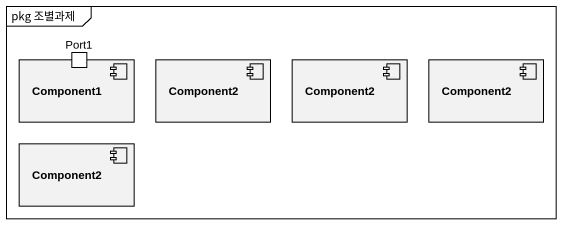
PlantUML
@startuml
mainframe pkg 조별과제
component Component1 {
  port Port1
}
component Component2
component "Component2" as Component2_2
component "Component2" as Component2_3
component "Component2" as Component2_4
@enduml
